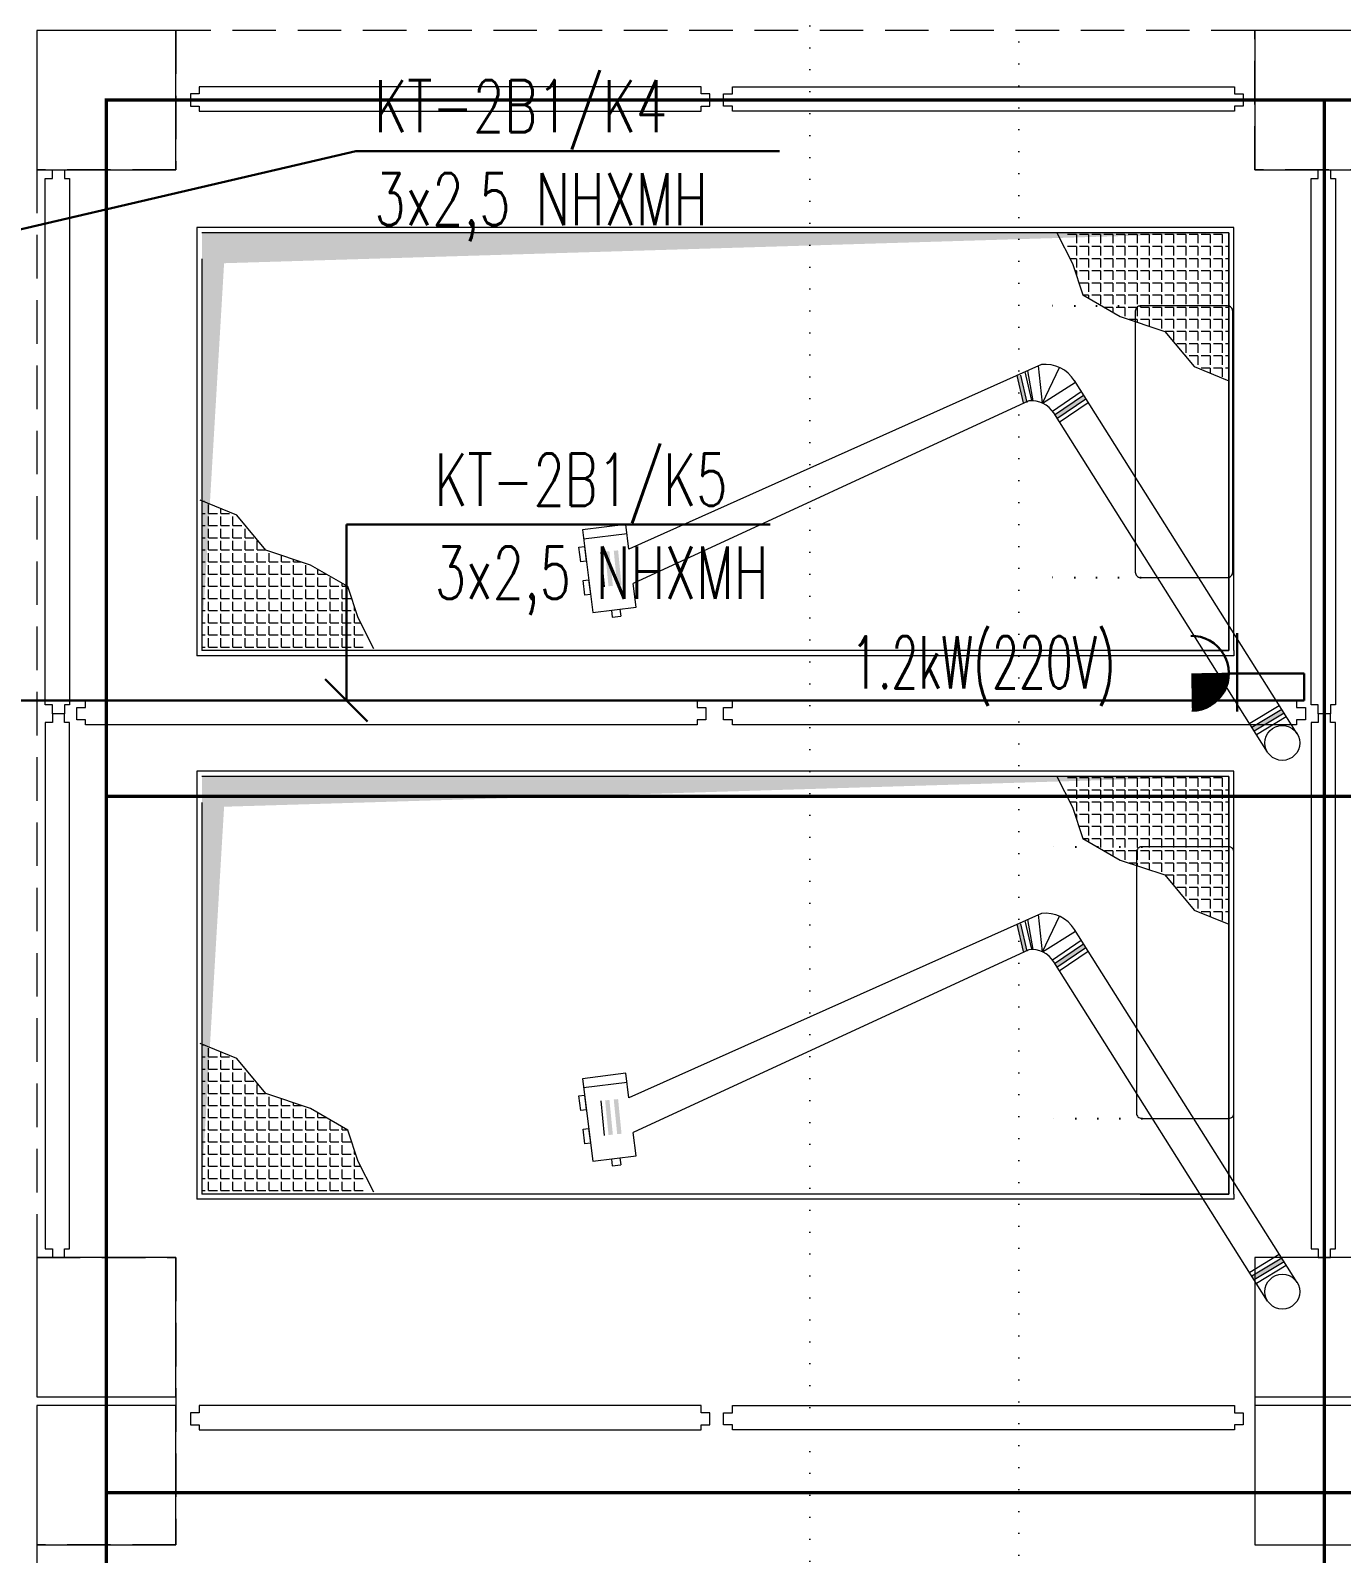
# Model space of a CAD drawing. Header units: metres. Extents: x -13194 to 152406, y -4219 to 19791.
# Drawn here: x 1556 to 2310, y 5595 to 6470 of the extents above; entities that cross this region are included whole.
import ezdxf

# ---------------------------------------------------------------- set-up
doc = ezdxf.new("R2010")
doc.units = ezdxf.units.M
doc.header["$LTSCALE"] = 100
doc.header["$MEASUREMENT"] = 0
for name, pattern in [('ACAD_ISO05W100', [33, 24, -3, 0, -3, 0, -3]), ('DOT2', [0.125, 0, -0.125]), ('HIDDEN', [0.375, 0.25, -0.125])]:
    doc.linetypes.add(name, pattern=pattern)
doc.layers.get('0').update_dxf_attribs({"color": 9, "lineweight": 9})
for name, color, linetype, lineweight in [('01', 9, 'Continuous', 9), ('06D', 9, 'Continuous', 9), ('10', 9, 'Continuous', 9), ('20', 9, 'DOT2', 9), ('bakırcı ekipman', 252, 'ACAD_ISO05W100', 9), ('E-ETANŞ PRİZ', 7, 'Continuous', 30), ('E-KABLO', 7, 'Continuous', 30), ('E-YAZI', 7, 'Continuous', 30)]:
    doc.layers.add(name, color=color, linetype=linetype, lineweight=lineweight)
doc.styles.add('E-YAZI', font='txttw.shx')

# ---------------------------------------------------------------- blocks, each defined once
blk = doc.blocks.new('100_ETANŞ PRİZ')
at = {"layer": 'E-ETANŞ PRİZ', "color": 4}
for p, q in [((-1.223, 2.136), (1.279, 2.136)), ((0, 2.4), (0, 0))]:
    blk.add_line(p, q, dxfattribs=at)
at = {"layer": 'E-ETANŞ PRİZ', "color": 4, "const_width": 1.2}
blk.add_lwpolyline([(0.01, 3, -0.414214), (-0.6, 3.59)], format="xyb", dxfattribs=at)
at = {"layer": 'E-ETANŞ PRİZ', "color": 4}
blk.add_arc((0, 3.6), 1.2, 180.7551, 0.7551, dxfattribs=at)
blk = doc.blocks.new('p-kolon_80x80')
blk.add_lwpolyline([(-40, -40), (40, -40), (40, 40), (-40, 40)], close=True)
blk = doc.blocks.new('2.bod.sitatik')
at = {"layer": '01'}
for p in [(1600, -2200), (2300, -2200), (1600, -2905), (2300, -2905), (1600, -2990), (2300, -2990)]:
    blk.add_blockref('p-kolon_80x80', p, dxfattribs=at)
blk = doc.blocks.new('p-işyeri')
at = {"color": 0, "const_width": 2}
blk.add_lwpolyline([(200, 0), (200, 700), (-200, 700), (-200, 0)], close=True, dxfattribs=at)
blk = doc.blocks.new('rf')
at = {"layer": 'bakırcı ekipman', "color": 0, "lineweight": 0}
for p, q in [((174820.42, -9265.6), (174802.78, -9274.52)), ((174802.78, -9274.52), (174784.78, -9280.52)), ((174805.53, -9276.74), (174805.53, -9273.06)), ((174812.52, -9276.74), (174812.52, -9271.66)), ((174819.5, -9276.74), (174819.5, -9271.66)), ((174784.78, -9280.52), (174772.35, -9301.95)), ((174784.58, -9283.72), (174782.92, -9283.72)), ((174784.58, -9283.72), (174784.58, -9280.87)), ((174791.56, -9283.72), (174786.48, -9283.72)), ((174791.56, -9283.72), (174791.56, -9278.64)), ((174798.55, -9283.72), (174793.47, -9283.72)), ((174798.55, -9276.74), (174796.14, -9276.74)), ((174798.55, -9276.74), (174798.55, -9275.93)), ((174798.55, -9283.72), (174798.55, -9278.64)), ((174805.53, -9276.74), (174800.45, -9276.74)), ((174805.53, -9283.72), (174800.45, -9283.72)), ((174805.53, -9283.72), (174805.53, -9278.64)), ((174812.52, -9276.74), (174807.44, -9276.74)), ((174812.52, -9283.72), (174807.44, -9283.72)), ((174812.52, -9283.72), (174812.52, -9278.64)), ((174819.5, -9276.74), (174814.42, -9276.74)), ((174819.5, -9283.72), (174814.42, -9283.72)), ((174819.5, -9283.72), (174819.5, -9278.64)), ((174784.58, -9290.71), (174779.5, -9290.71)), ((174784.58, -9290.71), (174784.58, -9285.63)), ((174791.56, -9290.71), (174786.48, -9290.71)), ((174791.56, -9290.71), (174791.56, -9285.63)), ((174798.55, -9290.71), (174793.47, -9290.71)), ((174798.55, -9290.71), (174798.55, -9285.63)), ((174805.53, -9290.71), (174800.45, -9290.71)), ((174805.53, -9290.71), (174805.53, -9285.63)), ((174812.52, -9290.71), (174807.44, -9290.71)), ((174812.52, -9290.71), (174812.52, -9285.63)), ((174819.5, -9290.71), (174814.42, -9290.71)), ((174819.5, -9290.71), (174819.5, -9285.63)), ((174777.59, -9297.69), (174774.82, -9297.69)), ((174777.59, -9297.69), (174777.59, -9292.91)), ((174777.59, -9304.68), (174777.59, -9299.6)), ((174784.58, -9297.69), (174779.5, -9297.69)), ((174784.58, -9297.69), (174784.58, -9292.61)), ((174784.58, -9304.68), (174784.58, -9299.6)), ((174791.56, -9297.69), (174786.48, -9297.69)), ((174791.56, -9297.69), (174791.56, -9292.61)), ((174791.56, -9304.68), (174791.56, -9299.6)), ((174798.55, -9297.69), (174793.47, -9297.69)), ((174798.55, -9297.69), (174798.55, -9292.61)), ((174798.55, -9304.68), (174798.55, -9299.6)), ((174805.53, -9297.69), (174800.45, -9297.69)), ((174805.53, -9297.69), (174805.53, -9292.61)), ((174805.53, -9304.68), (174805.53, -9299.6)), ((174812.52, -9297.69), (174807.44, -9297.69)), ((174812.52, -9297.69), (174812.52, -9292.61)), ((174812.52, -9304.68), (174812.52, -9299.6)), ((174819.5, -9297.69), (174814.42, -9297.69)), ((174819.5, -9297.69), (174819.5, -9292.61)), ((174819.5, -9304.68), (174819.5, -9299.6)), ((174772.35, -9301.95), (174763.77, -9327.67)), ((174770.61, -9311.66), (174770.61, -9307.16)), ((174777.59, -9304.68), (174772.51, -9304.68)), ((174777.59, -9311.66), (174777.59, -9306.58)), ((174784.58, -9304.68), (174779.5, -9304.68)), ((174784.58, -9311.66), (174784.58, -9306.58)), ((174791.56, -9304.68), (174786.48, -9304.68)), ((174791.56, -9311.66), (174791.56, -9306.58)), ((174798.55, -9304.68), (174793.47, -9304.68)), ((174798.55, -9311.66), (174798.55, -9306.58)), ((174805.53, -9304.68), (174800.45, -9304.68)), ((174805.53, -9311.66), (174805.53, -9306.58)), ((174812.52, -9304.68), (174807.44, -9304.68)), ((174812.52, -9311.66), (174812.52, -9306.58)), ((174819.5, -9304.68), (174814.42, -9304.68)), ((174819.5, -9311.66), (174819.5, -9306.58)), ((174770.61, -9318.65), (174766.78, -9318.65)), ((174770.61, -9311.66), (174769.11, -9311.66)), ((174770.61, -9318.65), (174770.61, -9313.57)), ((174777.59, -9311.66), (174772.51, -9311.66)), ((174777.59, -9318.65), (174772.51, -9318.65)), ((174777.59, -9318.65), (174777.59, -9313.57)), ((174784.58, -9311.66), (174779.5, -9311.66)), ((174784.58, -9318.65), (174779.5, -9318.65)), ((174784.58, -9318.65), (174784.58, -9313.57)), ((174791.56, -9311.66), (174786.48, -9311.66)), ((174791.56, -9318.65), (174786.48, -9318.65)), ((174791.56, -9318.65), (174791.56, -9313.57)), ((174798.55, -9311.66), (174793.47, -9311.66)), ((174798.55, -9318.65), (174793.47, -9318.65)), ((174798.55, -9318.65), (174798.55, -9313.57)), ((174805.53, -9311.66), (174800.45, -9311.66)), ((174805.53, -9318.65), (174800.45, -9318.65)), ((174805.53, -9318.65), (174805.53, -9313.57)), ((174812.52, -9311.66), (174807.44, -9311.66)), ((174812.52, -9318.65), (174807.44, -9318.65)), ((174812.52, -9318.65), (174812.52, -9313.57)), ((174819.5, -9311.66), (174814.42, -9311.66)), ((174819.5, -9318.65), (174814.42, -9318.65)), ((174819.5, -9318.65), (174819.5, -9313.57)), ((174770.61, -9325.63), (174765.53, -9325.63)), ((174770.61, -9325.63), (174770.61, -9320.55)), ((174777.59, -9325.63), (174772.51, -9325.63)), ((174777.59, -9325.63), (174777.59, -9320.55)), ((174784.58, -9325.63), (174779.5, -9325.63)), ((174784.58, -9325.63), (174784.58, -9320.55)), ((174791.56, -9325.63), (174786.48, -9325.63)), ((174791.56, -9325.63), (174791.56, -9320.55)), ((174798.55, -9325.63), (174793.47, -9325.63)), ((174798.55, -9325.63), (174798.55, -9320.55)), ((174805.53, -9325.63), (174800.45, -9325.63)), ((174805.53, -9325.63), (174805.53, -9320.55)), ((174812.52, -9325.63), (174807.44, -9325.63)), ((174812.52, -9325.63), (174812.52, -9320.55)), ((174819.5, -9325.63), (174814.42, -9325.63)), ((174819.5, -9325.63), (174819.5, -9320.55)), ((174763.77, -9327.67), (174743.62, -9344.38)), ((174756.64, -9339.6), (174756.64, -9334.52)), ((174763.62, -9332.62), (174758.54, -9332.62)), ((174763.62, -9332.62), (174763.62, -9327.79)), ((174763.62, -9339.6), (174763.62, -9334.52)), ((174770.61, -9332.62), (174765.53, -9332.62)), ((174770.61, -9332.62), (174770.61, -9327.54)), ((174770.61, -9339.6), (174770.61, -9334.52)), ((174777.59, -9332.62), (174772.51, -9332.62)), ((174777.59, -9332.62), (174777.59, -9327.54)), ((174777.59, -9339.6), (174777.59, -9334.52)), ((174784.58, -9332.62), (174779.5, -9332.62)), ((174784.58, -9332.62), (174784.58, -9327.54)), ((174784.58, -9339.6), (174784.58, -9334.52)), ((174791.56, -9332.62), (174786.48, -9332.62)), ((174791.56, -9332.62), (174791.56, -9327.54)), ((174791.56, -9339.6), (174791.56, -9334.52)), ((174798.55, -9332.62), (174793.47, -9332.62)), ((174798.55, -9332.62), (174798.55, -9327.54)), ((174798.55, -9339.6), (174798.55, -9334.52)), ((174805.53, -9332.62), (174800.45, -9332.62)), ((174805.53, -9332.62), (174805.53, -9327.54)), ((174805.53, -9339.6), (174805.53, -9334.52)), ((174812.52, -9332.62), (174807.44, -9332.62)), ((174812.52, -9332.62), (174812.52, -9327.54)), ((174812.52, -9339.6), (174812.52, -9334.52)), ((174819.5, -9332.62), (174814.42, -9332.62)), ((174819.5, -9332.62), (174819.5, -9327.54)), ((174819.5, -9339.6), (174819.5, -9334.52)), ((174743.62, -9344.38), (174735.05, -9365.29)), ((174749.65, -9339.6), (174749.38, -9339.6)), ((174749.65, -9339.6), (174749.65, -9339.38)), ((174749.65, -9346.59), (174749.65, -9341.51)), ((174756.64, -9339.6), (174751.56, -9339.6)), ((174756.64, -9346.59), (174756.64, -9341.51)), ((174763.62, -9339.6), (174758.54, -9339.6)), ((174763.62, -9346.59), (174763.62, -9341.51)), ((174770.61, -9339.6), (174765.53, -9339.6)), ((174770.61, -9346.59), (174770.61, -9341.51)), ((174777.59, -9339.6), (174772.51, -9339.6)), ((174777.59, -9346.59), (174777.59, -9341.51)), ((174784.58, -9339.6), (174779.5, -9339.6)), ((174784.58, -9346.59), (174784.58, -9341.51)), ((174791.56, -9339.6), (174786.48, -9339.6)), ((174791.56, -9346.59), (174791.56, -9341.51)), ((174798.55, -9339.6), (174793.47, -9339.6)), ((174798.55, -9346.59), (174798.55, -9341.51)), ((174805.53, -9339.6), (174800.45, -9339.6)), ((174805.53, -9346.59), (174805.53, -9341.51)), ((174812.52, -9339.6), (174807.44, -9339.6)), ((174812.52, -9346.59), (174812.52, -9341.51)), ((174819.5, -9339.6), (174814.42, -9339.6)), ((174819.5, -9346.59), (174819.5, -9341.51)), ((174742.67, -9353.57), (174739.66, -9353.57)), ((174742.67, -9353.57), (174742.67, -9348.49)), ((174749.65, -9346.59), (174744.57, -9346.59)), ((174749.65, -9353.57), (174744.57, -9353.57)), ((174749.65, -9353.57), (174749.65, -9348.49)), ((174756.64, -9346.59), (174751.56, -9346.59)), ((174756.64, -9353.57), (174751.56, -9353.57)), ((174756.64, -9353.57), (174756.64, -9348.49)), ((174763.62, -9346.59), (174758.54, -9346.59)), ((174763.62, -9353.57), (174758.54, -9353.57)), ((174763.62, -9353.57), (174763.62, -9348.49)), ((174770.61, -9346.59), (174765.53, -9346.59)), ((174770.61, -9353.57), (174765.53, -9353.57)), ((174770.61, -9353.57), (174770.61, -9348.49)), ((174777.59, -9346.59), (174772.51, -9346.59)), ((174777.59, -9353.57), (174772.51, -9353.57)), ((174777.59, -9353.57), (174777.59, -9348.49)), ((174784.58, -9346.59), (174779.5, -9346.59)), ((174784.58, -9353.57), (174779.5, -9353.57)), ((174784.58, -9353.57), (174784.58, -9348.49)), ((174791.56, -9346.59), (174786.48, -9346.59)), ((174791.56, -9353.57), (174786.48, -9353.57)), ((174791.56, -9353.57), (174791.56, -9348.49)), ((174798.55, -9346.59), (174793.47, -9346.59)), ((174798.55, -9353.57), (174793.47, -9353.57)), ((174798.55, -9353.57), (174798.55, -9348.49)), ((174805.53, -9346.59), (174800.45, -9346.59)), ((174805.53, -9353.57), (174800.45, -9353.57)), ((174805.53, -9353.57), (174805.53, -9348.49)), ((174812.52, -9346.59), (174807.44, -9346.59)), ((174812.52, -9353.57), (174807.44, -9353.57)), ((174812.52, -9353.57), (174812.52, -9348.49)), ((174819.5, -9346.59), (174814.42, -9346.59)), ((174819.5, -9353.57), (174814.42, -9353.57)), ((174819.5, -9353.57), (174819.5, -9348.49)), ((174742.67, -9360.56), (174737.59, -9360.56)), ((174742.67, -9360.56), (174742.67, -9355.48)), ((174742.67, -9364.29), (174742.67, -9362.46)), ((174749.65, -9360.56), (174744.57, -9360.56)), ((174749.65, -9360.56), (174749.65, -9355.48)), ((174749.65, -9364.29), (174749.65, -9362.46)), ((174756.64, -9360.56), (174751.56, -9360.56)), ((174756.64, -9360.56), (174756.64, -9355.48)), ((174756.64, -9364.29), (174756.64, -9362.46)), ((174763.62, -9360.56), (174758.54, -9360.56)), ((174763.62, -9360.56), (174763.62, -9355.48)), ((174763.62, -9364.29), (174763.62, -9362.46)), ((174770.61, -9360.56), (174765.53, -9360.56)), ((174770.61, -9360.56), (174770.61, -9355.48)), ((174770.61, -9364.29), (174770.61, -9362.46)), ((174777.59, -9360.56), (174772.51, -9360.56)), ((174777.59, -9360.56), (174777.59, -9355.48)), ((174777.59, -9364.29), (174777.59, -9362.46)), ((174784.58, -9360.56), (174779.5, -9360.56)), ((174784.58, -9360.56), (174784.58, -9355.48)), ((174784.58, -9364.29), (174784.58, -9362.46)), ((174791.56, -9360.56), (174786.48, -9360.56)), ((174791.56, -9360.56), (174791.56, -9355.48)), ((174791.56, -9364.29), (174791.56, -9362.46)), ((174798.55, -9360.56), (174793.47, -9360.56)), ((174798.55, -9360.56), (174798.55, -9355.48)), ((174798.55, -9364.29), (174798.55, -9362.46)), ((174805.53, -9360.56), (174800.45, -9360.56)), ((174805.53, -9360.56), (174805.53, -9355.48)), ((174805.53, -9364.29), (174805.53, -9362.46)), ((174812.52, -9360.56), (174807.44, -9360.56)), ((174812.52, -9360.56), (174812.52, -9355.48)), ((174812.52, -9364.29), (174812.52, -9362.46)), ((174819.5, -9360.56), (174814.42, -9360.56)), ((174819.5, -9360.56), (174819.5, -9355.48)), ((174819.5, -9364.29), (174819.5, -9362.46)), ((174735.68, -9364.29), (174735.68, -9362.82))]:
    blk.add_line(p, q, dxfattribs=at)
blk = doc.blocks.new('p-mekanik_boyahane_mahal06')
for points in [[(471.51, 158.08), (473.51, 158.28), (477.18, 142.57), (475.17, 142.37)], [(471.51, 158.08), (473.51, 158.28), (477.18, 142.57), (475.17, 142.37)], [(494.31, 133.35), (492.99, 135.47), (509.54, 146.73), (510.87, 144.61)], [(494.31, 133.35), (492.99, 135.47), (509.54, 146.73), (510.87, 144.61)], [(607.67, -46.07), (606.35, -43.95), (623.46, -33.6), (624.79, -35.72)], [(607.67, -46.07), (606.35, -43.95), (623.46, -33.6), (624.79, -35.72)], [(607.67, -46.07), (606.35, -43.95), (623.46, -33.6), (624.79, -35.72)]]:
    blk.add_hatch(color=256).paths.add_polyline_path(points)
h = blk.add_hatch(color=256)
h.paths.add_polyline_path([(239.11, 37.18), (236.62, 36.93), (234.65, 56.83), (237.14, 57.08)])
h.paths.add_polyline_path([(244.09, 37.67), (241.6, 37.42), (239.63, 57.33), (242.12, 57.57)])
h = blk.add_hatch(color=256)
h.paths.add_polyline_path([(239.11, 37.18), (236.62, 36.93), (234.65, 56.83), (237.14, 57.08)])
h.paths.add_polyline_path([(244.09, 37.67), (241.6, 37.42), (239.63, 57.33), (242.12, 57.57)])
for p, q in [((596, 246), (0, 246)), ((0, 246), (0, 0)), ((596, 3), (596, 246)), ((593, 243), (3, 243)), ((494.31, 243), (503.23, 225.37)), ((505.45, 242.09), (500.37, 242.09)), ((505.45, 242.09), (505.45, 237.01)), ((512.43, 242.09), (507.35, 242.09)), ((512.43, 242.09), (512.43, 237.01)), ((519.42, 242.09), (514.34, 242.09)), ((519.42, 242.09), (519.42, 237.01)), ((526.4, 242.09), (521.32, 242.09)), ((526.4, 242.09), (526.4, 237.01)), ((533.39, 242.09), (528.31, 242.09)), ((533.39, 242.09), (533.39, 237.01)), ((540.37, 242.09), (535.29, 242.09)), ((540.37, 242.09), (540.37, 237.01)), ((547.36, 242.09), (542.28, 242.09)), ((547.36, 242.09), (547.36, 237.01)), ((554.34, 242.09), (549.26, 242.09)), ((554.34, 242.09), (554.34, 237.01)), ((561.33, 242.09), (556.25, 242.09)), ((561.33, 242.09), (561.33, 237.01)), ((568.31, 242.09), (563.23, 242.09)), ((568.31, 242.09), (568.31, 237.01)), ((575.3, 242.09), (570.22, 242.09)), ((575.3, 242.09), (575.3, 237.01)), ((582.28, 242.09), (577.2, 242.09)), ((582.28, 242.09), (582.28, 237.01)), ((589.27, 242.09), (584.19, 242.09)), ((589.27, 242.09), (589.27, 237.01)), ((593, 3), (593, 243)), ((3, 228), (3, 3)), ((505.45, 235.1), (500.37, 235.1)), ((505.45, 228.12), (501.77, 228.12)), ((505.45, 235.1), (505.45, 230.02)), ((505.45, 228.12), (505.45, 223.04)), ((512.43, 235.1), (507.35, 235.1)), ((512.43, 228.12), (507.35, 228.12)), ((512.43, 235.1), (512.43, 230.02)), ((512.43, 228.12), (512.43, 223.04)), ((519.42, 235.1), (514.34, 235.1)), ((519.42, 228.12), (514.34, 228.12)), ((519.42, 235.1), (519.42, 230.02)), ((519.42, 228.12), (519.42, 223.04)), ((526.4, 235.1), (521.32, 235.1)), ((526.4, 228.12), (521.32, 228.12)), ((526.4, 235.1), (526.4, 230.02)), ((526.4, 228.12), (526.4, 223.04)), ((533.39, 235.1), (528.31, 235.1)), ((533.39, 228.12), (528.31, 228.12)), ((533.39, 235.1), (533.39, 230.02)), ((533.39, 228.12), (533.39, 223.04)), ((540.37, 235.1), (535.29, 235.1)), ((540.37, 228.12), (535.29, 228.12)), ((540.37, 235.1), (540.37, 230.02)), ((540.37, 228.12), (540.37, 223.04)), ((547.36, 235.1), (542.28, 235.1)), ((547.36, 228.12), (542.28, 228.12)), ((547.36, 235.1), (547.36, 230.02)), ((547.36, 228.12), (547.36, 223.04)), ((554.34, 235.1), (549.26, 235.1)), ((554.34, 228.12), (549.26, 228.12)), ((554.34, 235.1), (554.34, 230.02)), ((554.34, 228.12), (554.34, 223.04)), ((561.33, 235.1), (556.25, 235.1)), ((561.33, 228.12), (556.25, 228.12)), ((561.33, 235.1), (561.33, 230.02)), ((561.33, 228.12), (561.33, 223.04)), ((568.31, 235.1), (563.23, 235.1)), ((568.31, 228.12), (563.23, 228.12)), ((568.31, 235.1), (568.31, 230.02)), ((568.31, 228.12), (568.31, 223.04)), ((575.3, 235.1), (570.22, 235.1)), ((575.3, 228.12), (570.22, 228.12)), ((575.3, 235.1), (575.3, 230.02)), ((575.3, 228.12), (575.3, 223.04)), ((582.28, 235.1), (577.2, 235.1)), ((582.28, 228.12), (577.2, 228.12)), ((582.28, 235.1), (582.28, 230.02)), ((582.28, 228.12), (582.28, 223.04)), ((589.27, 235.1), (584.19, 235.1)), ((589.27, 228.12), (584.19, 228.12)), ((589.27, 235.1), (589.27, 230.02)), ((589.27, 228.12), (589.27, 223.04)), ((593, 235.1), (591.17, 235.1)), ((593, 228.12), (591.17, 228.12)), ((503.23, 225.37), (509.23, 207.36)), ((505.45, 221.13), (504.64, 221.13)), ((505.45, 221.13), (505.45, 218.72)), ((512.43, 221.13), (507.35, 221.13)), ((512.43, 221.13), (512.43, 216.05)), ((519.42, 221.13), (514.34, 221.13)), ((519.42, 221.13), (519.42, 216.05)), ((526.4, 221.13), (521.32, 221.13)), ((526.4, 221.13), (526.4, 216.05)), ((533.39, 221.13), (528.31, 221.13)), ((533.39, 221.13), (533.39, 216.05)), ((540.37, 221.13), (535.29, 221.13)), ((540.37, 221.13), (540.37, 216.05)), ((547.36, 221.13), (542.28, 221.13)), ((547.36, 221.13), (547.36, 216.05)), ((554.34, 221.13), (549.26, 221.13)), ((554.34, 221.13), (554.34, 216.05)), ((561.33, 221.13), (556.25, 221.13)), ((561.33, 221.13), (561.33, 216.05)), ((568.31, 221.13), (563.23, 221.13)), ((568.31, 221.13), (568.31, 216.05)), ((575.3, 221.13), (570.22, 221.13)), ((575.3, 221.13), (575.3, 216.05)), ((582.28, 221.13), (577.2, 221.13)), ((582.28, 221.13), (582.28, 216.05)), ((589.27, 221.13), (584.19, 221.13)), ((589.27, 221.13), (589.27, 216.05)), ((593, 221.13), (591.17, 221.13)), ((512.43, 214.15), (507.35, 214.15)), ((512.43, 214.15), (512.43, 209.07)), ((519.42, 214.15), (514.34, 214.15)), ((519.42, 214.15), (519.42, 209.07)), ((526.4, 214.15), (521.32, 214.15)), ((526.4, 214.15), (526.4, 209.07)), ((533.39, 214.15), (528.31, 214.15)), ((533.39, 214.15), (533.39, 209.07)), ((540.37, 214.15), (535.29, 214.15)), ((540.37, 214.15), (540.37, 209.07)), ((547.36, 214.15), (542.28, 214.15)), ((547.36, 214.15), (547.36, 209.07)), ((554.34, 214.15), (549.26, 214.15)), ((554.34, 214.15), (554.34, 209.07)), ((561.33, 214.15), (556.25, 214.15)), ((561.33, 214.15), (561.33, 209.07)), ((568.31, 214.15), (563.23, 214.15)), ((568.31, 214.15), (568.31, 209.07)), ((575.3, 214.15), (570.22, 214.15)), ((575.3, 214.15), (575.3, 209.07)), ((582.28, 214.15), (577.2, 214.15)), ((582.28, 214.15), (582.28, 209.07)), ((589.27, 214.15), (584.19, 214.15)), ((589.27, 214.15), (589.27, 209.07)), ((593, 214.15), (591.17, 214.15)), ((509.23, 207.36), (530.66, 194.93)), ((512.43, 207.16), (509.58, 207.16)), ((512.43, 207.16), (512.43, 205.5)), ((519.42, 207.16), (514.34, 207.16)), ((519.42, 207.16), (519.42, 202.08)), ((526.4, 207.16), (521.32, 207.16)), ((526.4, 207.16), (526.4, 202.08)), ((533.39, 207.16), (528.31, 207.16)), ((533.39, 207.16), (533.39, 202.08)), ((540.37, 207.16), (535.29, 207.16)), ((540.37, 207.16), (540.37, 202.08)), ((547.36, 207.16), (542.28, 207.16)), ((547.36, 207.16), (547.36, 202.08)), ((554.34, 207.16), (549.26, 207.16)), ((554.34, 207.16), (554.34, 202.08)), ((561.33, 207.16), (556.25, 207.16)), ((561.33, 207.16), (561.33, 202.08)), ((568.31, 207.16), (563.23, 207.16)), ((568.31, 207.16), (568.31, 202.08)), ((575.3, 207.16), (570.22, 207.16)), ((575.3, 207.16), (575.3, 202.08)), ((582.28, 207.16), (577.2, 207.16)), ((582.28, 207.16), (582.28, 202.08)), ((589.27, 207.16), (584.19, 207.16)), ((589.27, 207.16), (589.27, 202.08)), ((593, 207.16), (591.17, 207.16)), ((526.4, 200.18), (521.61, 200.18)), ((526.4, 200.18), (526.4, 197.4)), ((533.39, 200.18), (528.31, 200.18)), ((530.66, 194.93), (556.37, 186.35)), ((533.39, 200.18), (533.39, 195.1)), ((540.37, 200.18), (535.29, 200.18)), ((540.37, 193.19), (535.87, 193.19)), ((540.37, 200.18), (540.37, 195.1)), ((540.37, 193.19), (540.37, 191.69)), ((547.36, 200.18), (542.28, 200.18)), ((547.36, 193.19), (542.28, 193.19)), ((547.36, 200.18), (547.36, 195.1)), ((547.36, 193.19), (547.36, 189.36)), ((554.34, 200.18), (549.26, 200.18)), ((554.34, 193.19), (549.26, 193.19)), ((554.34, 200.18), (554.34, 195.1)), ((554.34, 193.19), (554.34, 188.11)), ((561.33, 200.18), (556.25, 200.18)), ((561.33, 193.19), (556.25, 193.19)), ((561.33, 200.18), (561.33, 195.1)), ((561.33, 193.19), (561.33, 188.11)), ((568.31, 200.18), (563.23, 200.18)), ((568.31, 193.19), (563.23, 193.19)), ((568.31, 200.18), (568.31, 195.1)), ((568.31, 193.19), (568.31, 188.11)), ((575.3, 200.18), (570.22, 200.18)), ((575.3, 193.19), (570.22, 193.19)), ((575.3, 200.18), (575.3, 195.1)), ((575.3, 193.19), (575.3, 188.11)), ((582.28, 200.18), (577.2, 200.18)), ((582.28, 193.19), (577.2, 193.19)), ((582.28, 200.18), (582.28, 195.1)), ((582.28, 193.19), (582.28, 188.11)), ((589.27, 200.18), (584.19, 200.18)), ((589.27, 193.19), (584.19, 193.19)), ((589.27, 200.18), (589.27, 195.1)), ((589.27, 193.19), (589.27, 188.11)), ((593, 200.18), (591.17, 200.18)), ((593, 193.19), (591.17, 193.19)), ((556.37, 186.35), (573.09, 166.2)), ((561.33, 186.21), (556.5, 186.21)), ((561.33, 186.21), (561.33, 181.13)), ((568.31, 186.21), (563.23, 186.21)), ((568.31, 186.21), (568.31, 181.13)), ((575.3, 186.21), (570.22, 186.21)), ((575.3, 186.21), (575.3, 181.13)), ((582.28, 186.21), (577.2, 186.21)), ((582.28, 186.21), (582.28, 181.13)), ((589.27, 186.21), (584.19, 186.21)), ((589.27, 186.21), (589.27, 181.13)), ((593, 186.21), (591.17, 186.21)), ((568.31, 179.22), (563.23, 179.22)), ((568.31, 179.22), (568.31, 174.14)), ((575.3, 179.22), (570.22, 179.22)), ((575.3, 179.22), (575.3, 174.14)), ((582.28, 179.22), (577.2, 179.22)), ((582.28, 179.22), (582.28, 174.14)), ((589.27, 179.22), (584.19, 179.22)), ((589.27, 179.22), (589.27, 174.14)), ((593, 179.22), (591.17, 179.22)), ((568.31, 172.24), (568.08, 172.24)), ((568.31, 172.24), (568.31, 171.96)), ((575.3, 172.24), (570.22, 172.24)), ((575.3, 172.24), (575.3, 167.16)), ((582.28, 172.24), (577.2, 172.24)), ((582.28, 172.24), (582.28, 167.16)), ((589.27, 172.24), (584.19, 172.24)), ((589.27, 172.24), (589.27, 167.16)), ((593, 172.24), (591.17, 172.24)), ((485.37, 164.28), (248.38, 58.32)), ((485.37, 164.28), (248.38, 58.32)), ((475.17, 142.37), (471.51, 158.08)), ((475.17, 142.37), (471.51, 158.08)), ((477.18, 142.57), (473.51, 158.28)), ((477.18, 142.57), (473.51, 158.28)), ((479.8, 143.73), (475.98, 160.08)), ((479.8, 143.73), (475.98, 160.08)), ((480.71, 143.46), (477.55, 160.79)), ((480.71, 143.46), (477.55, 160.79)), ((485.98, 142.15), (483.7, 163.53)), ((485.98, 142.15), (483.7, 163.53)), ((485.98, 142.15), (495.74, 162.61)), ((485.98, 142.15), (495.74, 162.61)), ((573.09, 166.2), (593, 158.04)), ((582.28, 165.25), (577.2, 165.25)), ((582.28, 165.25), (582.28, 162.25)), ((589.27, 165.25), (584.19, 165.25)), ((589.27, 165.25), (589.27, 160.17)), ((593, 165.25), (591.17, 165.25)), ((485.98, 142.15), (504.99, 154.14)), ((485.98, 142.15), (504.99, 154.14)), ((491.67, 137.6), (508.22, 148.85)), ((491.67, 137.6), (508.22, 148.85)), ((632.31, -47.78), (504.41, 155.06)), ((632.31, -47.78), (504.41, 155.06)), ((478.2, 143.4), (250.85, 38.47)), ((478.2, 143.4), (250.85, 38.47)), ((492.99, 135.47), (509.54, 146.73)), ((492.99, 135.47), (509.54, 146.73)), ((494.31, 133.35), (510.87, 144.61)), ((494.31, 133.35), (510.87, 144.61)), ((495.64, 131.23), (512.19, 142.48)), ((495.64, 131.23), (512.19, 142.48)), ((615.39, -58.45), (492.48, 136.49)), ((615.39, -58.45), (492.48, 136.49)), ((246.63, 72.38), (221.6, 69.27)), ((246.63, 72.38), (221.6, 69.27)), ((248.38, 58.32), (246.63, 72.38)), ((248.38, 58.32), (246.63, 72.38)), ((221.6, 69.27), (227.51, 21.82)), ((221.6, 69.27), (227.51, 21.82)), ((247.29, 67.08), (222.26, 63.97)), ((247.29, 67.08), (222.26, 63.97)), ((232.16, 56.59), (234.14, 36.68)), ((232.16, 56.59), (234.14, 36.68)), ((252.53, 24.93), (250.85, 38.47)), ((252.53, 24.93), (250.85, 38.47)), ((227.51, 21.82), (252.53, 24.93)), ((227.51, 21.82), (252.53, 24.93)), ((238.25, 23.16), (238.74, 19.2)), ((238.25, 23.16), (238.74, 19.2)), ((238.74, 19.2), (243.67, 19.81)), ((238.74, 19.2), (243.67, 19.81)), ((243.18, 23.77), (243.67, 19.81)), ((243.18, 23.77), (243.67, 19.81)), ((605.11, -41.77), (622.06, -31.53)), ((605.11, -41.77), (622.06, -31.53)), ((605.11, -41.77), (622.06, -31.53)), ((606.35, -43.95), (623.46, -33.6)), ((606.35, -43.95), (623.46, -33.6)), ((606.35, -43.95), (623.46, -33.6)), ((607.67, -46.07), (624.79, -35.72)), ((607.67, -46.07), (624.79, -35.72)), ((607.67, -46.07), (624.79, -35.72)), ((608.99, -48.19), (626.11, -37.84)), ((608.99, -48.19), (626.11, -37.84)), ((608.99, -48.19), (626.11, -37.84))]:
    blk.add_line(p, q)
for points in [[(593, 243), (593, 3), (542.11, 3), (593, 3), (3, 3)], [(596, 3), (596, 0), (0, 0)]]:
    blk.add_lwpolyline(points)
for points in [[(222.78, 59.77), (223.83, 51.33), (220.7, 50.94), (219.65, 59.38)], [(222.78, 59.77), (223.83, 51.33), (220.7, 50.94), (219.65, 59.38)], [(225.15, 40.73), (226.2, 32.29), (223.07, 31.9), (222.02, 40.34)], [(225.15, 40.73), (226.2, 32.29), (223.07, 31.9), (222.02, 40.34)]]:
    blk.add_lwpolyline(points, close=True)
blk.add_circle((623.83, -53.07), 10)
blk.add_circle((623.83, -53.07), 10)
blk.add_circle((623.83, -53.07), 10)
for centre, radius in [((487.49, 144.39), 20), ((487.49, 144.39), 20), ((479.79, 128.49), 15), ((479.79, 128.49), 15)]:
    blk.add_arc(centre, radius, 32.23304, 96.0938)
blk.add_solid([(593, 243), (3, 243), (15.71, 225.53), (3, 11)])
at = {"rotation": 270}
blk.add_blockref('rf', (9367.32, 174824.5), dxfattribs=at)
blk = doc.blocks.new('p-mekanik_boyahane_mahal05')
for points in [[(471.51, 161.08), (473.51, 161.28), (477.18, 145.57), (475.17, 145.37)], [(471.51, 161.08), (473.51, 161.28), (477.18, 145.57), (475.17, 145.37)], [(494.31, 136.35), (492.99, 138.47), (509.54, 149.73), (510.87, 147.61)], [(494.31, 136.35), (492.99, 138.47), (509.54, 149.73), (510.87, 147.61)], [(607.67, -43.07), (606.35, -40.95), (623.46, -30.6), (624.79, -32.72)], [(607.67, -43.07), (606.35, -40.95), (623.46, -30.6), (624.79, -32.72)], [(607.67, -43.07), (606.35, -40.95), (623.46, -30.6), (624.79, -32.72)]]:
    blk.add_hatch(color=256).paths.add_polyline_path(points)
h = blk.add_hatch(color=256)
h.paths.add_polyline_path([(239.11, 40.18), (236.62, 39.93), (234.65, 59.83), (237.14, 60.08)])
h.paths.add_polyline_path([(244.09, 40.67), (241.6, 40.42), (239.63, 60.33), (242.12, 60.57)])
h = blk.add_hatch(color=256)
h.paths.add_polyline_path([(239.11, 40.18), (236.62, 39.93), (234.65, 59.83), (237.14, 60.08)])
h.paths.add_polyline_path([(244.09, 40.67), (241.6, 40.42), (239.63, 60.33), (242.12, 60.57)])
for p, q in [((596, 246), (0, 246)), ((0, 246), (0, 0)), ((596, 3), (596, 246)), ((593, 243), (3, 243)), ((494.31, 243), (503.23, 225.37)), ((505.45, 242.09), (500.37, 242.09)), ((505.45, 242.09), (505.45, 237.01)), ((512.43, 242.09), (507.35, 242.09)), ((512.43, 242.09), (512.43, 237.01)), ((519.42, 242.09), (514.34, 242.09)), ((519.42, 242.09), (519.42, 237.01)), ((526.4, 242.09), (521.32, 242.09)), ((526.4, 242.09), (526.4, 237.01)), ((533.39, 242.09), (528.31, 242.09)), ((533.39, 242.09), (533.39, 237.01)), ((540.37, 242.09), (535.29, 242.09)), ((540.37, 242.09), (540.37, 237.01)), ((547.36, 242.09), (542.28, 242.09)), ((547.36, 242.09), (547.36, 237.01)), ((554.34, 242.09), (549.26, 242.09)), ((554.34, 242.09), (554.34, 237.01)), ((561.33, 242.09), (556.25, 242.09)), ((561.33, 242.09), (561.33, 237.01)), ((568.31, 242.09), (563.23, 242.09)), ((568.31, 242.09), (568.31, 237.01)), ((575.3, 242.09), (570.22, 242.09)), ((575.3, 242.09), (575.3, 237.01)), ((582.28, 242.09), (577.2, 242.09)), ((582.28, 242.09), (582.28, 237.01)), ((589.27, 242.09), (584.19, 242.09)), ((589.27, 242.09), (589.27, 237.01)), ((593, 3), (593, 243)), ((3, 228), (3, 3)), ((505.45, 235.1), (500.37, 235.1)), ((505.45, 228.12), (501.77, 228.12)), ((505.45, 235.1), (505.45, 230.02)), ((505.45, 228.12), (505.45, 223.04)), ((512.43, 235.1), (507.35, 235.1)), ((512.43, 228.12), (507.35, 228.12)), ((512.43, 235.1), (512.43, 230.02)), ((512.43, 228.12), (512.43, 223.04)), ((519.42, 235.1), (514.34, 235.1)), ((519.42, 228.12), (514.34, 228.12)), ((519.42, 235.1), (519.42, 230.02)), ((519.42, 228.12), (519.42, 223.04)), ((526.4, 235.1), (521.32, 235.1)), ((526.4, 228.12), (521.32, 228.12)), ((526.4, 235.1), (526.4, 230.02)), ((526.4, 228.12), (526.4, 223.04)), ((533.39, 235.1), (528.31, 235.1)), ((533.39, 228.12), (528.31, 228.12)), ((533.39, 235.1), (533.39, 230.02)), ((533.39, 228.12), (533.39, 223.04)), ((540.37, 235.1), (535.29, 235.1)), ((540.37, 228.12), (535.29, 228.12)), ((540.37, 235.1), (540.37, 230.02)), ((540.37, 228.12), (540.37, 223.04)), ((547.36, 235.1), (542.28, 235.1)), ((547.36, 228.12), (542.28, 228.12)), ((547.36, 235.1), (547.36, 230.02)), ((547.36, 228.12), (547.36, 223.04)), ((554.34, 235.1), (549.26, 235.1)), ((554.34, 228.12), (549.26, 228.12)), ((554.34, 235.1), (554.34, 230.02)), ((554.34, 228.12), (554.34, 223.04)), ((561.33, 235.1), (556.25, 235.1)), ((561.33, 228.12), (556.25, 228.12)), ((561.33, 235.1), (561.33, 230.02)), ((561.33, 228.12), (561.33, 223.04)), ((568.31, 235.1), (563.23, 235.1)), ((568.31, 228.12), (563.23, 228.12)), ((568.31, 235.1), (568.31, 230.02)), ((568.31, 228.12), (568.31, 223.04)), ((575.3, 235.1), (570.22, 235.1)), ((575.3, 228.12), (570.22, 228.12)), ((575.3, 235.1), (575.3, 230.02)), ((575.3, 228.12), (575.3, 223.04)), ((582.28, 235.1), (577.2, 235.1)), ((582.28, 228.12), (577.2, 228.12)), ((582.28, 235.1), (582.28, 230.02)), ((582.28, 228.12), (582.28, 223.04)), ((589.27, 235.1), (584.19, 235.1)), ((589.27, 228.12), (584.19, 228.12)), ((589.27, 235.1), (589.27, 230.02)), ((589.27, 228.12), (589.27, 223.04)), ((593, 235.1), (591.17, 235.1)), ((593, 228.12), (591.17, 228.12)), ((503.23, 225.37), (509.23, 207.36)), ((505.45, 221.13), (504.64, 221.13)), ((505.45, 221.13), (505.45, 218.72)), ((512.43, 221.13), (507.35, 221.13)), ((512.43, 221.13), (512.43, 216.05)), ((519.42, 221.13), (514.34, 221.13)), ((519.42, 221.13), (519.42, 216.05)), ((526.4, 221.13), (521.32, 221.13)), ((526.4, 221.13), (526.4, 216.05)), ((533.39, 221.13), (528.31, 221.13)), ((533.39, 221.13), (533.39, 216.05)), ((540.37, 221.13), (535.29, 221.13)), ((540.37, 221.13), (540.37, 216.05)), ((547.36, 221.13), (542.28, 221.13)), ((547.36, 221.13), (547.36, 216.05)), ((554.34, 221.13), (549.26, 221.13)), ((554.34, 221.13), (554.34, 216.05)), ((561.33, 221.13), (556.25, 221.13)), ((561.33, 221.13), (561.33, 216.05)), ((568.31, 221.13), (563.23, 221.13)), ((568.31, 221.13), (568.31, 216.05)), ((575.3, 221.13), (570.22, 221.13)), ((575.3, 221.13), (575.3, 216.05)), ((582.28, 221.13), (577.2, 221.13)), ((582.28, 221.13), (582.28, 216.05)), ((589.27, 221.13), (584.19, 221.13)), ((589.27, 221.13), (589.27, 216.05)), ((593, 221.13), (591.17, 221.13)), ((512.43, 214.15), (507.35, 214.15)), ((512.43, 214.15), (512.43, 209.07)), ((519.42, 214.15), (514.34, 214.15)), ((519.42, 214.15), (519.42, 209.07)), ((526.4, 214.15), (521.32, 214.15)), ((526.4, 214.15), (526.4, 209.07)), ((533.39, 214.15), (528.31, 214.15)), ((533.39, 214.15), (533.39, 209.07)), ((540.37, 214.15), (535.29, 214.15)), ((540.37, 214.15), (540.37, 209.07)), ((547.36, 214.15), (542.28, 214.15)), ((547.36, 214.15), (547.36, 209.07)), ((554.34, 214.15), (549.26, 214.15)), ((554.34, 214.15), (554.34, 209.07)), ((561.33, 214.15), (556.25, 214.15)), ((561.33, 214.15), (561.33, 209.07)), ((568.31, 214.15), (563.23, 214.15)), ((568.31, 214.15), (568.31, 209.07)), ((575.3, 214.15), (570.22, 214.15)), ((575.3, 214.15), (575.3, 209.07)), ((582.28, 214.15), (577.2, 214.15)), ((582.28, 214.15), (582.28, 209.07)), ((589.27, 214.15), (584.19, 214.15)), ((589.27, 214.15), (589.27, 209.07)), ((593, 214.15), (591.17, 214.15)), ((509.23, 207.36), (530.66, 194.93)), ((512.43, 207.16), (509.58, 207.16)), ((512.43, 207.16), (512.43, 205.5)), ((519.42, 207.16), (514.34, 207.16)), ((519.42, 207.16), (519.42, 202.08)), ((526.4, 207.16), (521.32, 207.16)), ((526.4, 207.16), (526.4, 202.08)), ((533.39, 207.16), (528.31, 207.16)), ((533.39, 207.16), (533.39, 202.08)), ((540.37, 207.16), (535.29, 207.16)), ((540.37, 207.16), (540.37, 202.08)), ((547.36, 207.16), (542.28, 207.16)), ((547.36, 207.16), (547.36, 202.08)), ((554.34, 207.16), (549.26, 207.16)), ((554.34, 207.16), (554.34, 202.08)), ((561.33, 207.16), (556.25, 207.16)), ((561.33, 207.16), (561.33, 202.08)), ((568.31, 207.16), (563.23, 207.16)), ((568.31, 207.16), (568.31, 202.08)), ((575.3, 207.16), (570.22, 207.16)), ((575.3, 207.16), (575.3, 202.08)), ((582.28, 207.16), (577.2, 207.16)), ((582.28, 207.16), (582.28, 202.08)), ((589.27, 207.16), (584.19, 207.16)), ((589.27, 207.16), (589.27, 202.08)), ((593, 207.16), (591.17, 207.16)), ((526.4, 200.18), (521.61, 200.18)), ((526.4, 200.18), (526.4, 197.4)), ((533.39, 200.18), (528.31, 200.18)), ((530.66, 194.93), (556.37, 186.35)), ((533.39, 200.18), (533.39, 195.1)), ((540.37, 200.18), (535.29, 200.18)), ((540.37, 193.19), (535.87, 193.19)), ((540.37, 200.18), (540.37, 195.1)), ((540.37, 193.19), (540.37, 191.69)), ((547.36, 200.18), (542.28, 200.18)), ((547.36, 193.19), (542.28, 193.19)), ((547.36, 200.18), (547.36, 195.1)), ((547.36, 193.19), (547.36, 189.36)), ((554.34, 200.18), (549.26, 200.18)), ((554.34, 193.19), (549.26, 193.19)), ((554.34, 200.18), (554.34, 195.1)), ((554.34, 193.19), (554.34, 188.11)), ((561.33, 200.18), (556.25, 200.18)), ((561.33, 193.19), (556.25, 193.19)), ((561.33, 200.18), (561.33, 195.1)), ((561.33, 193.19), (561.33, 188.11)), ((568.31, 200.18), (563.23, 200.18)), ((568.31, 193.19), (563.23, 193.19)), ((568.31, 200.18), (568.31, 195.1)), ((568.31, 193.19), (568.31, 188.11)), ((575.3, 200.18), (570.22, 200.18)), ((575.3, 193.19), (570.22, 193.19)), ((575.3, 200.18), (575.3, 195.1)), ((575.3, 193.19), (575.3, 188.11)), ((582.28, 200.18), (577.2, 200.18)), ((582.28, 193.19), (577.2, 193.19)), ((582.28, 200.18), (582.28, 195.1)), ((582.28, 193.19), (582.28, 188.11)), ((589.27, 200.18), (584.19, 200.18)), ((589.27, 193.19), (584.19, 193.19)), ((589.27, 200.18), (589.27, 195.1)), ((589.27, 193.19), (589.27, 188.11)), ((593, 200.18), (591.17, 200.18)), ((593, 193.19), (591.17, 193.19)), ((556.37, 186.35), (573.09, 166.2)), ((561.33, 186.21), (556.5, 186.21)), ((561.33, 186.21), (561.33, 181.13)), ((568.31, 186.21), (563.23, 186.21)), ((568.31, 186.21), (568.31, 181.13)), ((575.3, 186.21), (570.22, 186.21)), ((575.3, 186.21), (575.3, 181.13)), ((582.28, 186.21), (577.2, 186.21)), ((582.28, 186.21), (582.28, 181.13)), ((589.27, 186.21), (584.19, 186.21)), ((589.27, 186.21), (589.27, 181.13)), ((593, 186.21), (591.17, 186.21)), ((568.31, 179.22), (563.23, 179.22)), ((568.31, 179.22), (568.31, 174.14)), ((575.3, 179.22), (570.22, 179.22)), ((575.3, 179.22), (575.3, 174.14)), ((582.28, 179.22), (577.2, 179.22)), ((582.28, 179.22), (582.28, 174.14)), ((589.27, 179.22), (584.19, 179.22)), ((589.27, 179.22), (589.27, 174.14)), ((593, 179.22), (591.17, 179.22)), ((485.37, 167.28), (248.38, 61.32)), ((485.37, 167.28), (248.38, 61.32)), ((485.98, 145.15), (483.7, 166.53)), ((485.98, 145.15), (483.7, 166.53)), ((568.31, 172.24), (568.08, 172.24)), ((568.31, 172.24), (568.31, 171.96)), ((575.3, 172.24), (570.22, 172.24)), ((575.3, 172.24), (575.3, 167.16)), ((582.28, 172.24), (577.2, 172.24)), ((582.28, 172.24), (582.28, 167.16)), ((589.27, 172.24), (584.19, 172.24)), ((589.27, 172.24), (589.27, 167.16)), ((593, 172.24), (591.17, 172.24)), ((475.17, 145.37), (471.51, 161.08)), ((475.17, 145.37), (471.51, 161.08)), ((477.18, 145.57), (473.51, 161.28)), ((477.18, 145.57), (473.51, 161.28)), ((479.8, 146.73), (475.98, 163.08)), ((479.8, 146.73), (475.98, 163.08)), ((480.71, 146.46), (477.55, 163.79)), ((480.71, 146.46), (477.55, 163.79)), ((485.98, 145.15), (495.74, 165.61)), ((485.98, 145.15), (495.74, 165.61)), ((632.31, -44.78), (504.41, 158.06)), ((632.31, -44.78), (504.41, 158.06)), ((573.09, 166.2), (593, 158.04)), ((582.28, 165.25), (577.2, 165.25)), ((582.28, 165.25), (582.28, 162.25)), ((589.27, 165.25), (584.19, 165.25)), ((589.27, 165.25), (589.27, 160.17)), ((593, 165.25), (591.17, 165.25)), ((485.98, 145.15), (504.99, 157.14)), ((485.98, 145.15), (504.99, 157.14)), ((491.67, 140.6), (508.22, 151.85)), ((491.67, 140.6), (508.22, 151.85)), ((492.99, 138.47), (509.54, 149.73)), ((492.99, 138.47), (509.54, 149.73)), ((478.2, 146.4), (250.85, 41.47)), ((478.2, 146.4), (250.85, 41.47)), ((494.31, 136.35), (510.87, 147.61)), ((494.31, 136.35), (510.87, 147.61)), ((495.64, 134.23), (512.19, 145.48)), ((495.64, 134.23), (512.19, 145.48)), ((615.39, -55.45), (492.48, 139.49)), ((615.39, -55.45), (492.48, 139.49)), ((246.63, 75.38), (221.6, 72.27)), ((246.63, 75.38), (221.6, 72.27)), ((221.6, 72.27), (227.51, 24.82)), ((221.6, 72.27), (227.51, 24.82)), ((247.29, 70.08), (222.26, 66.97)), ((247.29, 70.08), (222.26, 66.97)), ((248.38, 61.32), (246.63, 75.38)), ((248.38, 61.32), (246.63, 75.38)), ((232.16, 59.59), (234.14, 39.68)), ((232.16, 59.59), (234.14, 39.68)), ((252.53, 27.93), (250.85, 41.47)), ((252.53, 27.93), (250.85, 41.47)), ((227.51, 24.82), (252.53, 27.93)), ((227.51, 24.82), (252.53, 27.93)), ((243.18, 26.77), (243.67, 22.81)), ((243.18, 26.77), (243.67, 22.81)), ((238.25, 26.16), (238.74, 22.2)), ((238.25, 26.16), (238.74, 22.2)), ((238.74, 22.2), (243.67, 22.81)), ((238.74, 22.2), (243.67, 22.81)), ((605.11, -38.77), (622.06, -28.53)), ((605.11, -38.77), (622.06, -28.53)), ((605.11, -38.77), (622.06, -28.53)), ((606.35, -40.95), (623.46, -30.6)), ((606.35, -40.95), (623.46, -30.6)), ((606.35, -40.95), (623.46, -30.6)), ((607.67, -43.07), (624.79, -32.72)), ((607.67, -43.07), (624.79, -32.72)), ((607.67, -43.07), (624.79, -32.72)), ((608.99, -45.19), (626.11, -34.84)), ((608.99, -45.19), (626.11, -34.84)), ((608.99, -45.19), (626.11, -34.84))]:
    blk.add_line(p, q)
for points in [[(593, 243), (593, 3), (542.11, 3), (593, 3), (3, 3)], [(596, 3), (596, 0), (0, 0)]]:
    blk.add_lwpolyline(points)
for points in [[(222.78, 62.77), (223.83, 54.33), (220.7, 53.94), (219.65, 62.38)], [(222.78, 62.77), (223.83, 54.33), (220.7, 53.94), (219.65, 62.38)], [(225.15, 43.73), (226.2, 35.29), (223.07, 34.9), (222.02, 43.34)], [(225.15, 43.73), (226.2, 35.29), (223.07, 34.9), (222.02, 43.34)]]:
    blk.add_lwpolyline(points, close=True)
blk.add_circle((623.83, -50.07), 10)
blk.add_circle((623.83, -50.07), 10)
blk.add_circle((623.83, -50.07), 10)
for centre, radius in [((487.49, 147.39), 20), ((487.49, 147.39), 20), ((479.79, 131.49), 15), ((479.79, 131.49), 15)]:
    blk.add_arc(centre, radius, 32.23304, 96.0938)
blk.add_solid([(593, 243), (3, 243), (15.71, 225.53), (3, 11)])
at = {"rotation": 270}
blk.add_blockref('rf', (9367.32, 174824.5), dxfattribs=at)
blk = doc.blocks.new('2.bod.Mimari')
at = {"layer": '06D', "linetype": 'DOT2'}
for points in [[(1100, -4330, 0.163259), (1100, -4330), (1100, -2250, -0.414214), (1700, -1650), (2900, -1650, -0.414214), (3500, -2250), (3500, -4330), (3500, -4330)], [(2214.39, -1748.97, 0.414214), (2124.39, -1838.97), (2124.39, -3732.3), (2004.39, -3732.3), (2004.39, -1838.97)], [(1400, -4180), (1400, -4180, 0.375038), (1400, -4180), (1400, -2250, -0.414214), (1700, -1950), (2900, -1950, -0.414214), (3200, -2250), (3200, -4330, -0.414214), (3200, -4330), (3200, -4330)]]:
    blk.add_lwpolyline(points, format="xyb", dxfattribs=at)
at = {"layer": '06D'}
for points in [[(1946.85, -2196.5), (1941.85, -2196.5), (1941.85, -2192.36), (1653.37, -2192.36), (1653.37, -2196.5), (1648.37, -2196.5), (1648.37, -2203.5), (1653.37, -2203.5), (1653.37, -2206.36), (1941.85, -2206.36), (1941.85, -2203.5), (1946.85, -2203.5)], [(1954.78, -2196.5), (1959.78, -2196.5), (1959.78, -2192.36), (2248.26, -2192.36), (2248.26, -2196.5), (2253.26, -2196.5), (2253.26, -2203.5), (2248.26, -2203.5), (2248.26, -2206.36), (1959.78, -2206.36), (1959.78, -2203.5), (1954.78, -2203.5)], [(1569.01, -2552.5), (1569.01, -2547.5), (1564.87, -2547.5), (1564.87, -2245), (1569.01, -2245), (1569.01, -2240), (1576.01, -2240), (1576.01, -2245), (1578.87, -2245), (1578.87, -2547.5), (1576.01, -2547.5), (1576.01, -2552.5)], [(2296.5, -2552.5), (2296.5, -2547.5), (2292.36, -2547.5), (2292.36, -2245), (2296.5, -2245), (2296.5, -2240), (2303.5, -2240), (2303.5, -2245), (2306.36, -2245), (2306.36, -2547.5), (2303.5, -2547.5), (2303.5, -2552.5)], [(1583.11, -2549), (1588.11, -2549), (1588.11, -2544.86), (1939.53, -2544.86), (1939.53, -2549), (1944.53, -2549), (1944.53, -2556), (1939.53, -2556), (1939.53, -2558.86), (1588.11, -2558.86), (1588.11, -2556), (1583.11, -2556)], [(1954.78, -2549), (1959.78, -2549), (1959.78, -2544.86), (2284.05, -2544.86), (2284.05, -2549), (2289.05, -2549), (2289.05, -2556), (2284.05, -2556), (2284.05, -2558.86), (1959.78, -2558.86), (1959.78, -2556), (1954.78, -2556)], [(1569.01, -2552.5), (1569.01, -2557.5), (1564.87, -2557.5), (1564.87, -2860), (1569.01, -2860), (1569.01, -2865), (1576.01, -2865), (1576.01, -2860), (1578.87, -2860), (1578.87, -2557.5), (1576.01, -2557.5), (1576.01, -2552.5)], [(2296.5, -2552.5), (2296.5, -2557.5), (2292.36, -2557.5), (2292.36, -2860), (2296.5, -2860), (2296.5, -2865), (2303.5, -2865), (2303.5, -2860), (2306.36, -2860), (2306.36, -2557.5), (2303.5, -2557.5), (2303.5, -2552.5)], [(1946.85, -2954.14), (1941.85, -2954.14), (1941.85, -2950), (1653.37, -2950), (1653.37, -2954.14), (1648.37, -2954.14), (1648.37, -2961.14), (1653.37, -2961.14), (1653.37, -2964), (1941.85, -2964), (1941.85, -2961.14), (1946.85, -2961.14)], [(1954.78, -2954.14), (1959.78, -2954.14), (1959.78, -2950), (2248.26, -2950), (2248.26, -2954.14), (2253.26, -2954.14), (2253.26, -2961.14), (2248.26, -2961.14), (2248.26, -2964), (1959.78, -2964), (1959.78, -2961.14), (1954.78, -2961.14)]]:
    blk.add_lwpolyline(points, close=True, dxfattribs=at)
at = {"layer": '06D', "linetype": 'DOT2', "lineweight": -3}
for points in [[(2194.32, -2318.25), (2134.36, -2318.25)], [(2194.32, -2474.25), (2134.36, -2474.25)], [(2195, -2629), (2135.03, -2629)], [(2195, -2785), (2135.03, -2785)]]:
    blk.add_lwpolyline(points, dxfattribs=at)
at = {"layer": '10'}
for points in [[(2244.32, -2318.25), (2194.32, -2318.25, 0.414214), (2191.32, -2321.25), (2191.32, -2471.25, 0.414214), (2194.32, -2474.25), (2244.32, -2474.25, 0.414214), (2247.32, -2471.25), (2247.32, -2321.25, 0.414214)], [(2245, -2629), (2195, -2629, 0.414214), (2192, -2632), (2192, -2782, 0.414214), (2195, -2785), (2245, -2785, 0.414214), (2248, -2782), (2248, -2632, 0.414214)]]:
    blk.add_lwpolyline(points, format="xyb", close=True, dxfattribs=at)
at = {"layer": '20', "color": 251, "linetype": 'HIDDEN'}
blk.add_lwpolyline([(3040, -3750), (3039.93, -3030), (2960, -3030), (2960, -2865), (3039.92, -2865), (3040, -2240), (2960, -2240), (2960, -2160), (2340, -2160), (2340, -2240), (2260, -2240), (2260, -2160), (1640, -2160.01), (1640, -2240), (1560, -2240), (1560, -2865), (1640, -2865), (1640, -3030), (1560, -3030), (1560, -3750)], dxfattribs=at)
blk.add_lwpolyline([(2260, -3030), (2340, -3030), (2340, -2865), (2260, -2865)], close=True, dxfattribs=at)
at = {"layer": '06D', "color": 89, "linetype": 'HIDDEN', "true_color": 0x2e4d23, "rotation": 90}
for p in [(2300, -2400), (3000, -2400), (2300, -2800), (3000, -2800), (2300, -3200), (3000, -3200)]:
    blk.add_blockref('p-işyeri', p, dxfattribs=at)
at = {"layer": '06D'}
for name, p in [('p-mekanik_boyahane_mahal05', (1652, -2519.25)), ('p-mekanik_boyahane_mahal06', (1652, -2831.5))]:
    blk.add_blockref(name, p, dxfattribs=at)

msp = doc.modelspace()

# ---------------------------------------------------------------- linework, layer by layer
at = {"layer": 'E-KABLO', "color": 6}
for p, q in [((2288.28, 6100.67, 0), (2288.28, 6085.14, 0)), ((2288.28, 6085.14), (1411.84, 6085.14))]:
    msp.add_line(p, q, dxfattribs=at)
at = {"layer": 'E-YAZI'}
for p, q in [((1543.14, 6354), (1743.36, 6400.74, 0)), ((1743.36, 6400.74, 0), (1986.8, 6400.74, 0)), ((1981.42, 6186.13), (1737.97, 6186.13)), ((1737.97, 6186.13), (1737.97, 6085.14)), ((1750.1, 6073.02), (1725.85, 6097.26))]:
    msp.add_line(p, q, dxfattribs=at)

# ---------------------------------------------------------------- block references
for name in ['2.bod.sitatik', '2.bod.Mimari']:
    msp.add_blockref(name, (0, 8630))
at = {"layer": 'E-ETANŞ PRİZ', "xscale": 18, "yscale": 18, "zscale": 18, "rotation": 90}
msp.add_blockref('100_ETANŞ PRİZ', (2288.28, 6100.67, 0), dxfattribs=at)

# ---------------------------------------------------------------- texts
at = {"layer": 'E-KABLO', "color": 3, "linetype": 'Continuous', "style": 'E-YAZI', "width": 0.7}
for s, p in [('KT-2B1/K4', (1754.04, 6411.52, 0)), ('3x2,5 NHXMH', (1754.04, 6358.07, 0)), ('KT-2B1/K5', (1788.74, 6196.91)), ('3x2,5 NHXMH', (1788.74, 6143.46))]:
    msp.add_text(s, height=30, dxfattribs=at).set_placement(p)
at = {"layer": 'E-YAZI', "color": 3, "style": 'E-YAZI', "width": 0.6}
msp.add_text('1.2kW(220V)', height=30, dxfattribs=at).set_placement((2028.06, 6092.01, 0))

doc.saveas('drawing.dxf')
